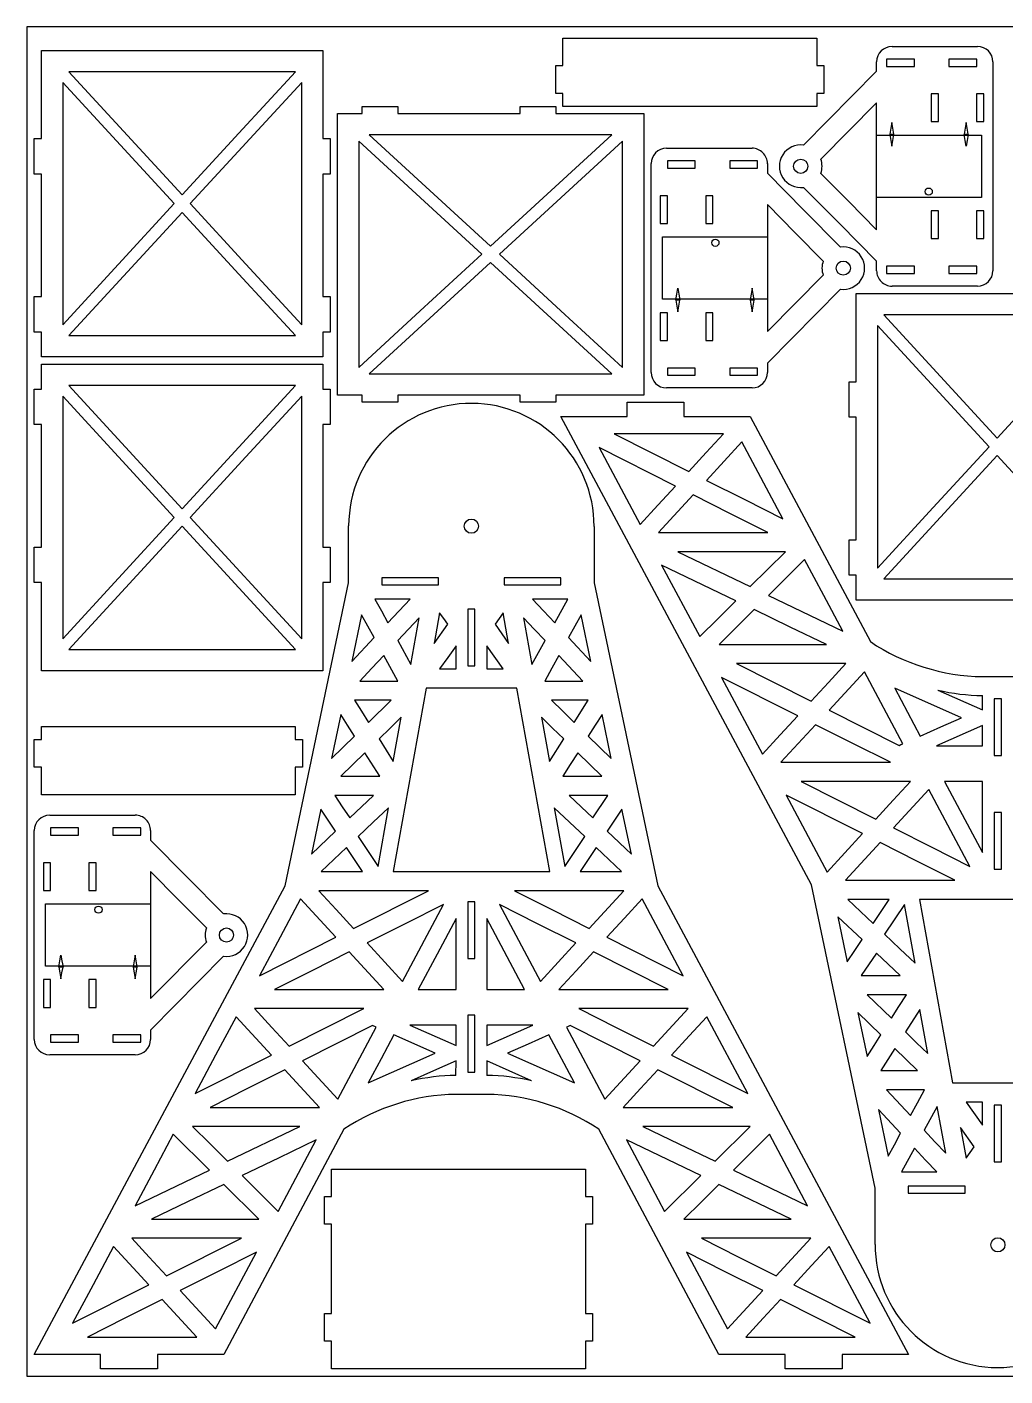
# Model space of a CAD drawing. Extents: x 0 to 1089, y 0 to 874.
# Drawn here: x 0 to 634, y 0 to 874 of the extents above; entities that cross this region are included whole.
import ezdxf

# ---------------------------------------------------------------- set-up
doc = ezdxf.new("R2010")
doc.units = 0
doc.header["$MEASUREMENT"] = 0
doc.layers.add('DEFAULT', color=1, linetype='Continuous')

msp = doc.modelspace()

# ---------------------------------------------------------------- linework, layer by layer
at = {"color": 5}
msp.add_lwpolyline([(0, 0), (1088.57, 0), (1088.57, 873.92), (0, 873.92)], close=True, dxfattribs=at)
at = {"layer": 'DEFAULT'}
for p, q in [((347.29, 848.91), (347.29, 866.78)), ((347.29, 866.78), (511.81, 866.78)), ((511.81, 866.78), (511.81, 848.91)), ((9.34, 801.63), (9.34, 858.74)), ((9.34, 858.74), (191.79, 858.74)), ((191.79, 858.74), (191.79, 801.63)), ((560.48, 861.3), (615.88, 861.3)), ((342.65, 830.87), (342.65, 848.91)), ((342.65, 848.91), (347.29, 848.91)), ((511.81, 848.91), (516.41, 848.91)), ((516.41, 848.91), (516.41, 830.87)), ((550.49, 845.22), (550.49, 851.31)), ((574.96, 853.13), (556.91, 853.13)), ((556.91, 853.13), (556.91, 848.43)), ((556.91, 848.43), (574.96, 848.43)), ((574.96, 848.43), (574.96, 853.13)), ((615.34, 853.13), (597.28, 853.13)), ((597.28, 853.13), (597.28, 848.43)), ((597.28, 848.43), (615.34, 848.43)), ((615.34, 848.43), (615.34, 853.13)), ((625.86, 851.31), (625.86, 716.02)), ((173.9, 844.94), (27.22, 844.94)), ((27.22, 844.94), (100.56, 765.13)), ((137.23, 805.04), (173.9, 844.94)), ((503.16, 797.39), (550.49, 845.22)), ((95.36, 759.47), (23.13, 838.06)), ((23.13, 838.06), (23.13, 680.87)), ((177.99, 838.06), (105.77, 759.47)), ((177.99, 680.87), (177.99, 838.06)), ((347.29, 830.87), (342.65, 830.87)), ((347.29, 822.48), (347.29, 830.87)), ((516.41, 830.87), (511.81, 830.87)), ((511.81, 830.87), (511.81, 822.48)), ((590.52, 830.64), (585.82, 830.64)), ((585.82, 830.64), (585.82, 812.59)), ((590.52, 812.59), (590.52, 830.64)), ((619.95, 830.64), (615.25, 830.64)), ((615.25, 830.64), (615.25, 812.59)), ((619.95, 812.59), (619.95, 830.64)), ((217.22, 817.88), (217.22, 822.48)), ((217.22, 822.48), (240.22, 822.48)), ((240.22, 822.48), (240.22, 817.88)), ((319.56, 817.88), (319.56, 822.48)), ((319.56, 822.48), (342.56, 822.48)), ((342.56, 822.48), (342.56, 817.88)), ((511.81, 822.48), (347.29, 822.48)), ((550.52, 824.85), (514.36, 788.31)), ((550.52, 742.56), (550.52, 824.85)), ((201.12, 635.43), (201.12, 817.88)), ((201.12, 817.88), (217.22, 817.88)), ((240.22, 817.88), (319.56, 817.88)), ((342.56, 817.88), (399.67, 817.88)), ((399.67, 817.88), (399.67, 635.43)), ((100.56, 765.13), (137.23, 805.04)), ((378.99, 804.08), (221.8, 804.08)), ((221.8, 804.08), (261.1, 767.97)), ((300.4, 731.86), (378.99, 804.08)), ((585.82, 812.59), (590.52, 812.59)), ((615.25, 812.59), (619.95, 812.59)), ((4.74, 778.63), (4.74, 801.63)), ((4.74, 801.63), (9.34, 801.63)), ((191.79, 801.63), (196.39, 801.63)), ((196.39, 801.63), (196.39, 778.63)), ((294.73, 726.66), (214.92, 800)), ((214.92, 800), (214.92, 653.32)), ((385.87, 800), (306.06, 726.66)), ((385.87, 653.32), (385.87, 800)), ((414.39, 795.36), (469.79, 795.38)), ((432.99, 787.13), (414.94, 787.13)), ((414.94, 787.13), (414.94, 782.43)), ((432.99, 782.43), (432.99, 787.13)), ((473.37, 787.13), (455.32, 787.13)), ((455.32, 787.13), (455.32, 782.43)), ((473.37, 782.43), (473.37, 787.13)), ((9.34, 778.63), (4.74, 778.63)), ((9.34, 699.29), (9.34, 778.63)), ((196.39, 778.63), (191.79, 778.63)), ((191.79, 778.63), (191.79, 699.29)), ((404.41, 650.11), (404.41, 785.4)), ((414.94, 782.43), (432.99, 782.43)), ((455.32, 782.43), (473.37, 782.43)), ((479.78, 785.38), (479.78, 779.21)), ((479.78, 779.21), (503.45, 755.3)), ((514.36, 779.1), (532.44, 760.83)), ((526.83, 746.12), (503.16, 770.03)), ((261.1, 767.97), (300.4, 731.86)), ((415.02, 764.59), (410.32, 764.59)), ((410.32, 764.59), (410.32, 746.54)), ((415.02, 746.54), (415.02, 764.59)), ((444.45, 764.59), (439.75, 764.59)), ((439.75, 764.59), (439.75, 746.54)), ((444.45, 746.54), (444.45, 764.59)), ((532.44, 760.83), (550.52, 742.56)), ((100.56, 753.8), (27.22, 673.99)), ((59.24, 720.17), (95.36, 759.47)), ((137.23, 713.89), (100.56, 753.8)), ((105.77, 759.47), (141.88, 720.17)), ((497.84, 740.59), (479.76, 758.86)), ((479.76, 758.86), (479.76, 676.57)), ((503.45, 755.3), (527.11, 731.39)), ((590.52, 754.88), (585.82, 754.88)), ((585.82, 754.88), (585.82, 736.83)), ((590.52, 736.83), (590.52, 754.88)), ((619.95, 754.88), (615.25, 754.88)), ((615.25, 754.88), (615.25, 736.83)), ((619.95, 736.83), (619.95, 754.88)), ((410.32, 746.54), (415.02, 746.54)), ((439.75, 746.54), (444.45, 746.54)), ((550.49, 722.21), (526.83, 746.12)), ((515.92, 722.32), (497.84, 740.59)), ((585.82, 736.83), (590.52, 736.83)), ((615.25, 736.83), (619.95, 736.83)), ((254.83, 689.99), (294.73, 726.66)), ((306.06, 726.66), (345.97, 689.99)), ((23.13, 680.87), (59.24, 720.17)), ((141.88, 720.17), (177.99, 680.87)), ((300.4, 721.45), (261.1, 685.34)), ((378.99, 649.23), (300.4, 721.45)), ((550.49, 716.04), (550.49, 722.21)), ((574.96, 718.99), (556.91, 718.99)), ((556.91, 718.99), (556.91, 714.29)), ((574.96, 714.29), (574.96, 718.99)), ((615.34, 718.99), (597.28, 718.99)), ((597.28, 718.99), (597.28, 714.29)), ((615.34, 714.29), (615.34, 718.99)), ((173.9, 673.99), (137.23, 713.89)), ((479.76, 676.57), (515.91, 713.11)), ((556.91, 714.29), (574.96, 714.29)), ((597.28, 714.29), (615.34, 714.29)), ((4.74, 676.29), (4.74, 699.29)), ((4.74, 699.29), (9.34, 699.29)), ((191.79, 699.29), (196.39, 699.29)), ((196.39, 699.29), (196.39, 676.29)), ((527.12, 704.03), (479.78, 656.2)), ((537.31, 644.13), (537.31, 701.24)), ((537.31, 701.24), (719.76, 701.24)), ((615.89, 706.06), (560.48, 706.04)), ((214.92, 653.32), (254.83, 689.99)), ((261.1, 685.34), (221.8, 649.23)), ((345.97, 689.99), (385.87, 653.32)), ((415.02, 688.83), (410.32, 688.83)), ((410.32, 688.83), (410.32, 670.78)), ((415.02, 670.78), (415.02, 688.83)), ((444.45, 688.83), (439.75, 688.83)), ((439.75, 688.83), (439.75, 670.78)), ((444.45, 670.78), (444.45, 688.83)), ((701.88, 687.44), (555.2, 687.44)), ((555.2, 687.44), (628.54, 607.63)), ((9.34, 676.29), (4.74, 676.29)), ((9.34, 660.19), (9.34, 676.29)), ((27.22, 673.99), (173.9, 673.99)), ((196.39, 676.29), (191.79, 676.29)), ((191.79, 676.29), (191.79, 660.19)), ((623.33, 601.97), (551.11, 680.56)), ((551.11, 680.56), (551.11, 523.38)), ((410.32, 670.78), (415.02, 670.78)), ((439.75, 670.78), (444.45, 670.78)), ((191.79, 660.19), (9.34, 660.19)), ((9.34, 655.45), (191.79, 655.45)), ((9.34, 639.36), (9.34, 655.45)), ((191.79, 655.45), (191.79, 639.36)), ((479.78, 656.2), (479.78, 650.11)), ((221.8, 649.23), (378.99, 649.23)), ((432.99, 652.99), (414.94, 652.99)), ((414.94, 652.99), (414.94, 648.29)), ((414.94, 648.29), (432.99, 648.29)), ((432.99, 648.29), (432.99, 652.99)), ((473.37, 652.99), (455.32, 652.99)), ((455.32, 652.99), (455.32, 648.29)), ((455.32, 648.29), (473.37, 648.29)), ((473.37, 648.29), (473.37, 652.99)), ((628.54, 607.63), (665.21, 647.54)), ((4.74, 616.36), (4.74, 639.36)), ((4.74, 639.36), (9.34, 639.36)), ((173.9, 641.66), (27.22, 641.66)), ((27.22, 641.66), (63.89, 601.75)), ((100.56, 561.84), (173.9, 641.66)), ((191.79, 639.36), (196.39, 639.36)), ((196.39, 639.36), (196.39, 616.36)), ((469.8, 640.12), (414.39, 640.12)), ((532.71, 621.13), (532.71, 644.13)), ((532.71, 644.13), (537.31, 644.13)), ((59.24, 595.48), (23.13, 634.77)), ((23.13, 634.77), (23.13, 477.59)), ((177.99, 634.77), (141.88, 595.48)), ((177.99, 477.59), (177.99, 634.77)), ((217.22, 635.43), (201.12, 635.43)), ((217.22, 630.83), (217.22, 635.43)), ((240.22, 630.83), (217.22, 630.83)), ((319.56, 635.43), (240.22, 635.43)), ((240.22, 635.43), (240.22, 630.83)), ((319.56, 630.83), (319.56, 635.43)), ((342.56, 630.83), (319.56, 630.83)), ((399.67, 635.43), (342.56, 635.43)), ((342.56, 635.43), (342.56, 630.83)), ((388.87, 621.63), (388.87, 630.83)), ((388.87, 630.83), (425.67, 630.83)), ((425.67, 630.83), (425.67, 621.63)), ((508.34, 318.11), (345.87, 621.63)), ((345.87, 621.63), (388.87, 621.63)), ((425.67, 621.63), (468.66, 621.63)), ((468.66, 621.63), (546.47, 475.75)), ((537.31, 621.13), (532.71, 621.13)), ((537.31, 541.79), (537.31, 621.13)), ((9.34, 616.36), (4.74, 616.36)), ((9.34, 537.01), (9.34, 616.36)), ((196.39, 616.36), (191.79, 616.36)), ((191.79, 616.36), (191.79, 537.01)), ((451.28, 610.35), (380.4, 610.35)), ((380.4, 610.35), (428.84, 585.98)), ((440.06, 598.17), (451.28, 610.35)), ((463.23, 605.08), (440.32, 580.2)), ((489.77, 555.32), (463.23, 605.08)), ((95.36, 556.18), (59.24, 595.48)), ((63.89, 601.75), (100.56, 561.84)), ((141.88, 595.48), (105.77, 556.18)), ((420.13, 576.52), (370.68, 601.4)), ((370.68, 601.4), (397.22, 551.64)), ((428.84, 585.98), (440.06, 598.17)), ((628.54, 596.3), (555.2, 516.49)), ((587.22, 562.67), (623.33, 601.97)), ((665.21, 556.4), (628.54, 596.3)), ((440.32, 580.2), (465.05, 567.76)), ((408.67, 564.08), (420.13, 576.52)), ((431.61, 570.74), (409.17, 546.37)), ((455.83, 558.56), (431.61, 570.74)), ((397.22, 551.64), (408.67, 564.08)), ((465.05, 567.76), (489.77, 555.32)), ((551.11, 523.38), (587.22, 562.67)), ((23.13, 477.59), (95.36, 556.18)), ((105.77, 556.18), (177.99, 477.59)), ((208.43, 513.77), (208.43, 550.84)), ((480.05, 546.37), (455.83, 558.56)), ((100.56, 550.51), (63.89, 510.61)), ((173.9, 470.7), (100.56, 550.51)), ((367.45, 550.27), (367.45, 513.77)), ((409.17, 546.37), (480.05, 546.37)), ((4.74, 514.02), (4.74, 537.01)), ((4.74, 537.01), (9.34, 537.01)), ((191.79, 537.01), (196.39, 537.01)), ((196.39, 537.01), (196.39, 514.02)), ((491.42, 534.01), (421.8, 534.01)), ((421.8, 534.01), (468.66, 511.42)), ((480.04, 522.71), (491.42, 534.01)), ((532.71, 518.79), (532.71, 541.79)), ((532.71, 541.79), (537.31, 541.79)), ((459.35, 502.18), (411.23, 525.38)), ((411.23, 525.38), (435.97, 478.99)), ((503.85, 528.92), (480.47, 505.73)), ((516.22, 505.73), (503.85, 528.92)), ((229.87, 517.15), (229.87, 512.55)), ((266.67, 517.15), (229.87, 517.15)), ((266.67, 512.55), (266.67, 517.15)), ((309.22, 517.15), (309.22, 512.55)), ((346.01, 517.15), (309.22, 517.15)), ((346.01, 512.55), (346.01, 517.15)), ((468.66, 511.42), (480.04, 522.71)), ((537.31, 518.79), (532.71, 518.79)), ((537.31, 502.69), (537.31, 518.79)), ((555.2, 516.49), (701.88, 516.49)), ((9.34, 514.02), (4.74, 514.02)), ((9.34, 456.91), (9.34, 514.02)), ((63.89, 510.61), (27.22, 470.7)), ((167.21, 317.45), (208.43, 513.77)), ((196.39, 514.02), (191.79, 514.02)), ((191.79, 514.02), (191.79, 456.91)), ((229.87, 512.55), (266.67, 512.55)), ((309.22, 512.55), (346.01, 512.55)), ((367.45, 513.77), (408.68, 317.45)), ((248.35, 503.36), (225.49, 503.36)), ((225.49, 503.36), (229.7, 495.64)), ((233.91, 487.93), (248.35, 503.36)), ((350.4, 503.36), (327.53, 503.36)), ((327.53, 503.36), (334.75, 495.64)), ((341.97, 487.93), (350.4, 503.36)), ((447.66, 490.59), (459.35, 502.18)), ((480.47, 505.73), (528.59, 482.53)), ((528.59, 482.53), (516.22, 505.73)), ((719.76, 502.69), (537.31, 502.69)), ((216.85, 493.15), (210.5, 462.92)), ((220.89, 485.75), (216.85, 493.15)), ((229.7, 495.64), (233.91, 487.93)), ((254.12, 491.27), (247.17, 483.84)), ((248.66, 460.92), (254.12, 491.27)), ((267.37, 494.44), (263.8, 474.62)), ((270, 490.74), (267.37, 494.44)), ((272.63, 487.04), (270, 490.74)), ((285.64, 496.88), (285.64, 460.08)), ((290.24, 496.88), (285.64, 496.88)), ((290.24, 460.08), (290.24, 496.88)), ((305.89, 490.74), (303.26, 487.04)), ((308.52, 494.44), (305.89, 490.74)), ((312.09, 474.62), (308.52, 494.44)), ((328.72, 483.84), (321.76, 491.27)), ((321.76, 491.27), (327.22, 460.92)), ((334.75, 495.64), (341.97, 487.93)), ((359.04, 493.15), (354.99, 485.75)), ((365.39, 462.92), (359.04, 493.15)), ((435.97, 478.99), (447.66, 490.59)), ((471.16, 496.49), (448.39, 473.9)), ((494.59, 485.2), (471.16, 496.49)), ((224.94, 478.34), (220.89, 485.75)), ((247.17, 483.84), (240.21, 476.4)), ((263.8, 474.62), (272.63, 487.04)), ((303.26, 487.04), (312.09, 474.62)), ((335.68, 476.4), (328.72, 483.84)), ((354.99, 485.75), (350.95, 478.34)), ((518.02, 473.9), (494.59, 485.2)), ((210.5, 462.92), (224.94, 478.34)), ((240.21, 476.4), (248.66, 460.92)), ((277.98, 473.04), (272.67, 465.57)), ((277.98, 458.09), (277.98, 473.04)), ((308.53, 458.09), (297.91, 473.04)), ((297.91, 473.04), (297.91, 465.57)), ((327.22, 460.92), (335.68, 476.4)), ((350.95, 478.34), (365.39, 462.92)), ((448.39, 473.9), (518.02, 473.9)), ((27.22, 470.7), (173.9, 470.7)), ((231.23, 466.82), (223.46, 458.52)), ((240.3, 450.22), (231.23, 466.82)), ((272.67, 465.57), (267.36, 458.09)), ((297.91, 465.57), (297.91, 458.09)), ((344.65, 466.82), (340.12, 458.52)), ((360.19, 450.22), (344.65, 466.82)), ((191.79, 456.91), (9.34, 456.91)), ((223.46, 458.52), (215.7, 450.22)), ((267.36, 458.09), (277.98, 458.09)), ((285.64, 460.08), (290.24, 460.08)), ((297.91, 458.09), (308.53, 458.09)), ((340.12, 458.52), (335.59, 450.22)), ((530.65, 461.54), (459.76, 461.54)), ((459.76, 461.54), (508.2, 437.17)), ((519.42, 449.35), (530.65, 461.54)), ((542.6, 456.27), (519.69, 431.39)), ((567.5, 409.58), (542.6, 456.27)), ((215.7, 450.22), (240.3, 450.22)), ((335.59, 450.22), (360.19, 450.22)), ((499.49, 427.71), (450.05, 452.59)), ((450.05, 452.59), (476.59, 402.83)), ((508.2, 437.17), (519.42, 449.35)), ((619.11, 453.1), (639.05, 453.1)), ((235.95, 437.75), (212.2, 437.75)), ((212.2, 437.75), (216.74, 430.6)), ((221.29, 423.46), (235.95, 437.75)), ((258.58, 445.62), (237.21, 326.88)), ((287.94, 445.62), (258.58, 445.62)), ((317.31, 445.62), (287.94, 445.62)), ((338.68, 326.88), (317.31, 445.62)), ((363.69, 437.75), (339.94, 437.75)), ((339.94, 437.75), (347.27, 430.6)), ((354.6, 423.46), (363.69, 437.75)), ((605.6, 426.44), (562.3, 445.61)), ((562.3, 445.61), (578.83, 414.6)), ((590.07, 444.32), (619.11, 431.47)), ((619.11, 436.15), (619.11, 440.84)), ((631.38, 438.69), (626.78, 438.69)), ((626.78, 438.69), (626.78, 401.89)), ((631.38, 401.89), (631.38, 438.69)), ((203.28, 428.53), (197.3, 400.08)), ((207.72, 421.55), (203.28, 428.53)), ((216.74, 430.6), (221.29, 423.46)), ((347.27, 430.6), (354.6, 423.46)), ((372.61, 428.53), (368.17, 421.55)), ((378.58, 400.08), (372.61, 428.53)), ((519.69, 431.39), (565.12, 408.53)), ((619.11, 431.47), (619.11, 436.15)), ((9.34, 420.75), (173.85, 420.75)), ((9.34, 412.36), (9.34, 420.75)), ((173.85, 420.75), (173.85, 412.36)), ((212.16, 414.57), (207.72, 421.55)), ((235.32, 419.72), (228.12, 412.71)), ((242.51, 426.73), (235.32, 419.72)), ((237.37, 398.17), (242.51, 426.73)), ((340.57, 419.72), (333.38, 426.73)), ((333.38, 426.73), (338.52, 398.17)), ((347.76, 412.71), (340.57, 419.72)), ((368.17, 421.55), (363.72, 414.57)), ((488.04, 415.27), (499.49, 427.71)), ((510.98, 421.93), (488.54, 397.56)), ((535.2, 409.74), (510.98, 421.93)), ((578.83, 414.6), (592.22, 420.52)), ((619.11, 421.42), (589.24, 408.2)), ((592.22, 420.52), (605.6, 426.44)), ((619.11, 414.81), (619.11, 421.42)), ((4.74, 394.32), (4.74, 412.36)), ((4.74, 412.36), (9.34, 412.36)), ((173.85, 412.36), (178.5, 412.36)), ((178.5, 412.36), (178.5, 394.32)), ((197.3, 400.08), (212.16, 414.57)), ((228.12, 412.71), (237.37, 398.17)), ((338.52, 398.17), (347.76, 412.71)), ((363.72, 414.57), (378.58, 400.08)), ((476.59, 402.83), (488.04, 415.27)), ((619.11, 408.2), (619.11, 414.81)), ((219, 403.81), (211.17, 396.18)), ((228.7, 388.55), (219, 403.81)), ((356.89, 403.81), (352.03, 396.18)), ((372.54, 388.55), (356.89, 403.81)), ((559.42, 397.56), (535.2, 409.74)), ((565.12, 408.53), (566.31, 409.06)), ((566.31, 409.06), (567.5, 409.58)), ((589.24, 408.2), (619.11, 408.2)), ((9.34, 394.32), (4.74, 394.32)), ((9.34, 376.45), (9.34, 394.32)), ((178.5, 394.32), (173.85, 394.32)), ((173.85, 394.32), (173.85, 376.45)), ((211.17, 396.18), (203.34, 388.55)), ((352.03, 396.18), (347.18, 388.55)), ((488.54, 397.56), (559.42, 397.56)), ((626.78, 401.89), (631.38, 401.89)), ((203.34, 388.55), (228.7, 388.55)), ((347.18, 388.55), (372.54, 388.55)), ((572.43, 385.19), (501.55, 385.19)), ((501.55, 385.19), (549.99, 360.82)), ((561.21, 373.01), (572.43, 385.19)), ((619.11, 385.19), (594.58, 385.19)), ((594.58, 385.19), (619.11, 339.2)), ((619.11, 362.19), (619.11, 385.19)), ((173.85, 376.45), (9.34, 376.45)), ((224.61, 376.08), (199.45, 376.08)), ((199.45, 376.08), (204.32, 368.81)), ((209.19, 361.54), (224.61, 376.08)), ((376.44, 376.08), (351.27, 376.08)), ((351.27, 376.08), (358.98, 368.81)), ((366.69, 361.54), (376.44, 376.08)), ((541.28, 351.36), (491.83, 376.24)), ((491.83, 376.24), (518.37, 326.48)), ((584.39, 379.92), (561.48, 355.04)), ((610.92, 330.16), (584.39, 379.92)), ((190.39, 367.18), (184.27, 338.04)), ((195.19, 360.02), (190.39, 367.18)), ((204.32, 368.81), (209.19, 361.54)), ((234.28, 368.05), (224.41, 358.74)), ((227.46, 330.16), (234.28, 368.05)), ((351.48, 358.74), (341.6, 368.05)), ((341.6, 368.05), (348.43, 330.16)), ((358.98, 368.81), (366.69, 361.54)), ((385.49, 367.18), (380.69, 360.02)), ((391.61, 338.04), (385.49, 367.18)), ((549.99, 360.82), (561.21, 373.01)), ((14.71, 363.31), (70.12, 363.33)), ((199.99, 352.86), (195.19, 360.02)), ((224.41, 358.74), (214.54, 349.43)), ((361.35, 349.43), (351.48, 358.74)), ((380.69, 360.02), (375.89, 352.86)), ((619.11, 339.2), (619.11, 362.19)), ((631.38, 365.09), (626.78, 365.09)), ((626.78, 365.09), (626.78, 328.3)), ((631.38, 328.3), (631.38, 365.09)), ((4.74, 218.06), (4.74, 353.35)), ((33.32, 355.08), (15.26, 355.08)), ((15.26, 355.08), (15.26, 350.38)), ((15.26, 350.38), (33.32, 350.38)), ((33.32, 350.38), (33.32, 355.08)), ((73.7, 355.08), (55.64, 355.08)), ((55.64, 355.08), (55.64, 350.38)), ((55.64, 350.38), (73.7, 350.38)), ((73.7, 350.38), (73.7, 355.08)), ((80.11, 353.33), (80.11, 347.16)), ((184.27, 338.04), (199.99, 352.86)), ((375.89, 352.86), (391.61, 338.04)), ((529.83, 338.92), (541.28, 351.36)), ((561.48, 355.04), (586.2, 342.6)), ((80.11, 347.16), (103.78, 323.25)), ((207.03, 342.36), (198.83, 334.62)), ((217.41, 326.88), (207.03, 342.36)), ((214.54, 349.43), (227.46, 330.16)), ((348.43, 330.16), (361.35, 349.43)), ((368.85, 342.36), (363.66, 334.62)), ((385.26, 326.88), (368.85, 342.36)), ((552.77, 345.58), (530.33, 321.21)), ((576.99, 333.39), (552.77, 345.58)), ((586.2, 342.6), (610.92, 330.16)), ((15.35, 332.54), (10.65, 332.54)), ((10.65, 332.54), (10.65, 314.49)), ((15.35, 314.49), (15.35, 332.54)), ((44.78, 332.54), (40.08, 332.54)), ((40.08, 332.54), (40.08, 314.49)), ((44.78, 314.49), (44.78, 332.54)), ((198.83, 334.62), (190.63, 326.88)), ((363.66, 334.62), (358.48, 326.88)), ((518.37, 326.48), (529.83, 338.92)), ((601.21, 321.21), (576.99, 333.39)), ((98.16, 308.54), (80.08, 326.81)), ((80.08, 326.81), (80.08, 244.52)), ((190.63, 326.88), (217.41, 326.88)), ((237.21, 326.88), (338.68, 326.88)), ((358.48, 326.88), (385.26, 326.88)), ((626.78, 328.3), (631.38, 328.3)), ((4.74, 13.94), (167.21, 317.45)), ((103.78, 323.25), (127.44, 299.34)), ((408.68, 317.45), (571.15, 13.94)), ((549.57, 121.8), (508.34, 318.11)), ((530.33, 321.21), (601.21, 321.21)), ((10.65, 314.49), (15.35, 314.49)), ((40.08, 314.49), (44.78, 314.49)), ((116.24, 290.27), (98.16, 308.54)), ((177.24, 309.09), (163.97, 284.21)), ((200.14, 284.21), (177.24, 309.09)), ((260.07, 314.36), (189.19, 314.36)), ((189.19, 314.36), (200.41, 302.17)), ((211.63, 289.99), (260.07, 314.36)), ((285.64, 307.27), (285.64, 270.47)), ((290.24, 307.27), (285.64, 307.27)), ((290.24, 270.47), (290.24, 307.27)), ((386.7, 314.36), (315.82, 314.36)), ((315.82, 314.36), (340.04, 302.17)), ((364.26, 289.99), (386.7, 314.36)), ((398.65, 309.09), (387.2, 296.65)), ((425.19, 259.33), (398.65, 309.09)), ((558.55, 308.69), (531.76, 308.69)), ((531.76, 308.69), (548.17, 293.21)), ((553.36, 300.95), (558.55, 308.69)), ((679.82, 308.69), (578.34, 308.69)), ((578.34, 308.69), (599.72, 189.95)), ((200.41, 302.17), (211.63, 289.99)), ((243.25, 255.65), (269.79, 305.41)), ((269.79, 305.41), (245.06, 292.97)), ((330.82, 292.97), (306.1, 305.41)), ((306.1, 305.41), (332.64, 255.65)), ((340.04, 302.17), (364.26, 289.99)), ((541.13, 282.71), (525.41, 297.53)), ((525.41, 297.53), (531.53, 268.39)), ((548.17, 293.21), (553.36, 300.95)), ((568.6, 305.41), (555.68, 286.13)), ((575.42, 267.51), (568.6, 305.41)), ((245.06, 292.97), (220.34, 280.53)), ((277.98, 296.37), (265.71, 273.37)), ((277.98, 250.38), (277.98, 296.37)), ((322.44, 250.38), (297.91, 296.37)), ((297.91, 296.37), (297.91, 273.37)), ((355.55, 280.53), (330.82, 292.97)), ((387.2, 296.65), (375.74, 284.21)), ((80.08, 244.52), (116.24, 281.06)), ((163.97, 284.21), (150.7, 259.33)), ((150.7, 259.33), (200.14, 284.21)), ((220.34, 280.53), (243.25, 255.65)), ((332.64, 255.65), (355.55, 280.53)), ((375.74, 284.21), (425.19, 259.33)), ((536.33, 275.55), (541.13, 282.71)), ((555.68, 286.13), (565.55, 276.82)), ((127.44, 271.98), (80.11, 224.15)), ((208.85, 274.75), (184.63, 262.56)), ((231.3, 250.38), (208.85, 274.75)), ((265.71, 273.37), (253.44, 250.38)), ((297.91, 273.37), (297.91, 250.38)), ((367.03, 274.75), (355.81, 262.56)), ((415.47, 250.38), (367.03, 274.75)), ((531.53, 268.39), (536.33, 275.55)), ((550.33, 274.03), (540.58, 259.49)), ((558.04, 266.76), (550.33, 274.03)), ((565.55, 276.82), (575.42, 267.51)), ((184.63, 262.56), (160.41, 250.38)), ((285.64, 270.47), (290.24, 270.47)), ((355.81, 262.56), (344.59, 250.38)), ((565.75, 259.49), (558.04, 266.76)), ((15.35, 256.78), (10.65, 256.78)), ((10.65, 256.78), (10.65, 238.73)), ((15.35, 238.73), (15.35, 256.78)), ((44.78, 256.78), (40.08, 256.78)), ((40.08, 256.78), (40.08, 238.73)), ((44.78, 238.73), (44.78, 256.78)), ((540.58, 259.49), (565.75, 259.49)), ((160.41, 250.38), (231.3, 250.38)), ((253.44, 250.38), (277.98, 250.38)), ((297.91, 250.38), (322.44, 250.38)), ((344.59, 250.38), (415.47, 250.38)), ((569.84, 247.02), (544.48, 247.02)), ((544.48, 247.02), (560.14, 231.75)), ((564.99, 239.38), (569.84, 247.02)), ((10.65, 238.73), (15.35, 238.73)), ((40.08, 238.73), (44.78, 238.73)), ((218.28, 238.01), (147.4, 238.01)), ((147.4, 238.01), (158.62, 225.82)), ((169.84, 213.64), (218.28, 238.01)), ((428.49, 238.01), (357.6, 238.01)), ((357.6, 238.01), (381.82, 225.82)), ((406.04, 213.64), (428.49, 238.01)), ((560.14, 231.75), (564.99, 239.38)), ((578.5, 237.39), (569.26, 222.86)), ((583.64, 208.84), (578.5, 237.39)), ((135.45, 232.74), (122.18, 207.86)), ((158.36, 207.86), (135.45, 232.74)), ((263.04, 227.37), (248.1, 227.37)), ((248.1, 227.37), (277.98, 214.15)), ((277.98, 227.37), (263.04, 227.37)), ((277.98, 214.15), (277.98, 227.37)), ((285.64, 233.68), (285.64, 196.88)), ((290.24, 233.68), (285.64, 233.68)), ((290.24, 196.88), (290.24, 233.68)), ((297.91, 214.15), (327.79, 227.37)), ((327.79, 227.37), (297.91, 227.37)), ((297.91, 227.37), (297.91, 220.76)), ((440.44, 232.74), (428.98, 220.3)), ((466.98, 182.98), (440.44, 232.74)), ((553.3, 221), (538.44, 235.49)), ((538.44, 235.49), (544.42, 207.03)), ((33.32, 220.94), (15.26, 220.94)), ((15.26, 220.94), (15.26, 216.24)), ((33.32, 216.24), (33.32, 220.94)), ((73.7, 220.94), (55.64, 220.94)), ((55.64, 220.94), (55.64, 216.24)), ((73.7, 216.24), (73.7, 220.94)), ((80.11, 224.15), (80.11, 218.06)), ((158.62, 225.82), (169.84, 213.64)), ((223.98, 227.04), (201.27, 215.61)), ((201.46, 179.3), (226.36, 225.99)), ((226.36, 225.99), (223.98, 227.04)), ((237.7, 220.97), (229.43, 205.46)), ((264.46, 209.12), (237.7, 220.97)), ((297.91, 220.76), (297.91, 214.15)), ((338.19, 220.97), (324.81, 215.05)), ((354.73, 189.96), (338.19, 220.97)), ((350.72, 226.51), (349.53, 225.99)), ((349.53, 225.99), (374.43, 179.3)), ((351.91, 227.04), (350.72, 226.51)), ((397.33, 204.18), (351.91, 227.04)), ((381.82, 225.82), (406.04, 213.64)), ((428.98, 220.3), (417.53, 207.86)), ((548.86, 214.02), (553.3, 221)), ((569.26, 222.86), (576.45, 215.85)), ((15.26, 216.24), (33.32, 216.24)), ((55.64, 216.24), (73.7, 216.24)), ((201.27, 215.61), (178.55, 204.18)), ((324.81, 215.05), (311.42, 209.12)), ((544.42, 207.03), (548.86, 214.02)), ((562.42, 212.11), (553.34, 197.82)), ((569.75, 204.96), (562.42, 212.11)), ((576.45, 215.85), (583.64, 208.84)), ((70.13, 208.07), (14.72, 208.07)), ((122.18, 207.86), (108.91, 182.98)), ((108.91, 182.98), (158.36, 207.86)), ((178.55, 204.18), (201.46, 179.3)), ((221.16, 189.96), (264.46, 209.12)), ((229.43, 205.46), (221.16, 189.96)), ((277.98, 204.1), (263.46, 197.67)), ((277.97, 194.73), (277.98, 204.1)), ((326.95, 191.25), (297.91, 204.1)), ((297.91, 204.1), (297.91, 199.41)), ((311.42, 209.12), (354.73, 189.96)), ((374.43, 179.3), (397.33, 204.18)), ((417.53, 207.86), (466.98, 182.98)), ((577.08, 197.82), (569.75, 204.96)), ((167.07, 198.4), (142.85, 186.21)), ((189.51, 174.03), (167.07, 198.4)), ((263.46, 197.67), (248.94, 191.25)), ((285.64, 196.88), (290.24, 196.88)), ((297.91, 199.41), (297.92, 194.73)), ((408.82, 198.4), (397.6, 186.21)), ((457.26, 174.03), (408.82, 198.4)), ((553.34, 197.82), (577.08, 197.82)), ((142.85, 186.21), (118.63, 174.03)), ((397.6, 186.21), (386.38, 174.03)), ((581.43, 185.35), (556.83, 185.35)), ((556.83, 185.35), (572.37, 168.75)), ((576.9, 177.05), (581.43, 185.35)), ((599.72, 189.95), (629.08, 189.95)), ((629.08, 189.95), (658.44, 189.95)), ((297.91, 182.46), (277.98, 182.46)), ((572.37, 168.75), (576.9, 177.05)), ((619.11, 177.47), (608.5, 177.47)), ((608.5, 177.47), (619.11, 162.53)), ((619.11, 170), (619.11, 177.47)), ((631.38, 175.49), (626.78, 175.49)), ((626.78, 175.49), (626.78, 138.69)), ((631.38, 138.69), (631.38, 175.49)), ((118.63, 174.03), (189.51, 174.03)), ((386.38, 174.03), (457.26, 174.03)), ((566.07, 157.23), (551.64, 172.65)), ((551.64, 172.65), (557.99, 142.42)), ((589.8, 174.64), (581.34, 159.16)), ((595.26, 144.3), (589.8, 174.64)), ((619.11, 162.53), (619.11, 170)), ((176.88, 161.66), (107.26, 161.66)), ((107.26, 161.66), (118.64, 150.37)), ((205.33, 159.82), (127.53, 13.94)), ((130.02, 139.08), (176.88, 161.66)), ((448.36, 13.94), (370.56, 159.82)), ((468.63, 161.66), (399.01, 161.66)), ((399.01, 161.66), (422.44, 150.37)), ((445.86, 139.08), (468.63, 161.66)), ((581.34, 159.16), (588.3, 151.73)), ((613.76, 148.53), (604.94, 160.95)), ((604.94, 160.95), (608.5, 141.13)), ((94.83, 156.58), (82.46, 133.38)), ((118.21, 133.38), (94.83, 156.58)), ((118.64, 150.37), (130.02, 139.08)), ((162.71, 106.65), (187.45, 153.04)), ((187.45, 153.04), (163.39, 141.44)), ((436.55, 129.84), (388.43, 153.04)), ((388.43, 153.04), (400.8, 129.84)), ((422.44, 150.37), (445.86, 139.08)), ((481.06, 156.58), (469.37, 144.98)), ((505.8, 110.19), (481.06, 156.58)), ((557.99, 142.42), (562.03, 149.82)), ((562.03, 149.82), (566.07, 157.23)), ((588.3, 151.73), (595.26, 144.3)), ((163.39, 141.44), (139.33, 129.84)), ((469.37, 144.98), (457.68, 133.38)), ((575.05, 147.64), (566.62, 132.21)), ((582.27, 139.93), (575.05, 147.64)), ((589.49, 132.21), (582.27, 139.93)), ((608.5, 141.13), (611.13, 144.83)), ((611.13, 144.83), (613.76, 148.53)), ((82.46, 133.38), (70.09, 110.19)), ((70.09, 110.19), (118.21, 133.38)), ((197.29, 116.21), (197.29, 134.09)), ((197.29, 134.09), (361.86, 134.09)), ((361.86, 134.09), (361.86, 116.21)), ((457.68, 133.38), (505.8, 110.19)), ((566.62, 132.21), (589.49, 132.21)), ((626.78, 138.69), (631.38, 138.69)), ((127.52, 124.15), (104.09, 112.85)), ((150.29, 101.56), (127.52, 124.15)), ((139.33, 129.84), (162.71, 106.65)), ((400.8, 129.84), (413.17, 106.65)), ((413.17, 106.65), (436.55, 129.84)), ((448.37, 124.15), (436.98, 112.85)), ((495.22, 101.56), (448.37, 124.15)), ((607.81, 123.01), (571.01, 123.01)), ((571.01, 123.01), (571.01, 118.42)), ((607.81, 118.42), (607.81, 123.01)), ((192.69, 98.34), (192.69, 116.21)), ((192.69, 116.21), (197.29, 116.21)), ((361.86, 116.21), (366.46, 116.21)), ((366.46, 116.21), (366.46, 98.34)), ((549.57, 85.3), (549.57, 121.8)), ((571.01, 118.42), (607.81, 118.42)), ((104.09, 112.85), (80.66, 101.56)), ((436.98, 112.85), (425.6, 101.56)), ((80.66, 101.56), (150.29, 101.56)), ((197.29, 98.34), (192.69, 98.34)), ((197.29, 40.49), (197.29, 98.34)), ((366.46, 98.34), (361.86, 98.34)), ((361.86, 98.34), (361.86, 40.49)), ((425.6, 101.56), (495.22, 101.56)), ((138.92, 89.2), (68.03, 89.2)), ((68.03, 89.2), (79.25, 77.01)), ((90.48, 64.82), (138.92, 89.2)), ((507.85, 89.2), (436.97, 89.2)), ((436.97, 89.2), (461.19, 77.01)), ((485.41, 64.82), (507.85, 89.2)), ((56.08, 83.93), (42.81, 59.05)), ((78.99, 59.05), (56.08, 83.93)), ((122.09, 30.49), (148.63, 80.25)), ((148.63, 80.25), (123.91, 67.81)), ((451.98, 67.81), (427.25, 80.25)), ((427.25, 80.25), (453.79, 30.49)), ((519.81, 83.93), (508.35, 71.49)), ((546.34, 34.16), (519.81, 83.93)), ((79.25, 77.01), (90.48, 64.82)), ((461.19, 77.01), (485.41, 64.82)), ((508.35, 71.49), (496.9, 59.05)), ((123.91, 67.81), (99.18, 55.37)), ((476.7, 55.37), (451.98, 67.81)), ((42.81, 59.05), (29.54, 34.16)), ((29.54, 34.16), (78.99, 59.05)), ((99.18, 55.37), (122.09, 30.49)), ((453.79, 30.49), (476.7, 55.37)), ((496.9, 59.05), (546.34, 34.16)), ((87.7, 49.59), (63.48, 37.4)), ((110.14, 25.21), (87.7, 49.59)), ((488.19, 49.59), (476.97, 37.4)), ((536.63, 25.21), (488.19, 49.59)), ((63.48, 37.4), (39.26, 25.21)), ((192.69, 22.47), (192.69, 40.49)), ((192.69, 40.49), (197.29, 40.49)), ((361.86, 40.49), (366.46, 40.49)), ((366.46, 40.49), (366.46, 22.47)), ((476.97, 37.4), (465.75, 25.21)), ((39.26, 25.21), (110.14, 25.21)), ((197.29, 22.47), (192.69, 22.47)), ((197.29, 4.74), (197.29, 22.47)), ((366.46, 22.47), (361.86, 22.47)), ((361.86, 22.47), (361.86, 4.74)), ((465.75, 25.21), (536.63, 25.21)), ((47.73, 13.94), (4.74, 13.94)), ((47.73, 4.74), (47.73, 13.94)), ((127.53, 13.94), (84.53, 13.94)), ((84.53, 13.94), (84.53, 4.74)), ((491.36, 13.94), (448.36, 13.94)), ((491.36, 4.74), (491.36, 13.94)), ((571.15, 13.94), (528.15, 13.94)), ((528.15, 13.94), (528.15, 4.74)), ((84.53, 4.74), (47.73, 4.74)), ((361.86, 4.74), (197.29, 4.74)), ((528.15, 4.74), (491.36, 4.74))]:
    msp.add_line(p, q, dxfattribs=at)
at = {"layer": 'DEFAULT', "color": 5}
for p, q in [((559.76, 808.27), (559.1, 804.55)), ((559.1, 804.55), (559.1, 804.54)), ((559.1, 804.54), (560.99, 804.54)), ((561.1, 804.22), (559.1, 804.22)), ((559.1, 804.22), (559.1, 804.22)), ((559.1, 804.22), (559.76, 800.49)), ((560.43, 812), (559.76, 808.27)), ((561.1, 808.27), (560.43, 812)), ((560.99, 804.54), (561.1, 804.22)), ((561.76, 804.54), (561.1, 808.27)), ((561.2, 804.22), (561.1, 804.54)), ((561.1, 804.54), (561.76, 804.54)), ((561.1, 800.49), (561.76, 804.22)), ((561.76, 804.22), (561.2, 804.22)), ((607.92, 808.27), (607.25, 804.55)), ((607.25, 804.55), (607.25, 804.54)), ((607.25, 804.54), (609.36, 804.54)), ((607.92, 800.49), (607.25, 804.22)), ((607.25, 804.22), (607.25, 804.22)), ((607.25, 804.22), (609.36, 804.22)), ((608.58, 812), (607.92, 808.27)), ((609.25, 808.27), (608.58, 812)), ((609.91, 804.54), (609.25, 808.27)), ((609.91, 804.22), (609.25, 800.49)), ((609.36, 804.22), (609.46, 804.54)), ((609.36, 804.54), (609.46, 804.22)), ((609.46, 804.54), (609.91, 804.54)), ((609.46, 804.22), (609.91, 804.22)), ((550.52, 803.92), (618.52, 803.92)), ((559.76, 800.49), (560.43, 796.76)), ((560.43, 796.76), (561.1, 800.49)), ((608.58, 796.76), (607.92, 800.49)), ((609.25, 800.49), (608.58, 796.76)), ((618.52, 803.92), (618.52, 763.49)), ((618.52, 763.49), (550.52, 763.49)), ((411.75, 697.5), (411.75, 737.93)), ((411.75, 737.93), (479.76, 737.93)), ((420.36, 697.2), (421.02, 700.93)), ((421.02, 700.93), (421.69, 704.66)), ((421.69, 704.66), (422.36, 700.93)), ((422.36, 700.93), (423.02, 697.2)), ((469.18, 700.93), (468.51, 697.2)), ((469.84, 704.66), (469.18, 700.93)), ((470.51, 700.93), (469.84, 704.66)), ((471.17, 697.2), (470.51, 700.93)), ((479.76, 697.5), (411.75, 697.5)), ((420.81, 697.2), (420.36, 697.2)), ((420.81, 696.87), (420.36, 696.87)), ((420.36, 696.87), (421.02, 693.15)), ((420.92, 697.2), (420.81, 696.87)), ((420.92, 696.87), (420.81, 697.2)), ((423.02, 697.2), (420.92, 697.2)), ((423.02, 696.87), (420.92, 696.87)), ((421.02, 693.15), (421.69, 689.42)), ((421.69, 689.42), (422.36, 693.15)), ((422.36, 693.15), (423.02, 696.87)), ((423.02, 697.2), (423.02, 697.2)), ((423.02, 696.87), (423.02, 696.87)), ((468.51, 697.2), (469.07, 697.2)), ((469.18, 696.87), (468.51, 696.87)), ((468.51, 696.87), (469.18, 693.15)), ((469.07, 697.2), (469.18, 696.87)), ((469.18, 697.2), (471.17, 697.2)), ((469.29, 696.87), (469.18, 697.2)), ((469.18, 693.15), (469.84, 689.42)), ((471.17, 696.87), (469.29, 696.87)), ((469.84, 689.42), (470.51, 693.15)), ((470.51, 693.15), (471.17, 696.87)), ((471.17, 697.2), (471.17, 697.2)), ((471.17, 696.87), (471.17, 696.87)), ((12.08, 265.45), (12.08, 305.88)), ((12.08, 305.88), (80.08, 305.88)), ((21.35, 268.88), (22.02, 272.61)), ((22.02, 272.61), (22.68, 268.88)), ((70.17, 272.61), (69.5, 268.88)), ((70.84, 268.88), (70.17, 272.61)), ((80.08, 265.45), (12.08, 265.45)), ((20.69, 265.15), (21.35, 268.88)), ((21.14, 265.15), (20.69, 265.15)), ((21.14, 264.83), (20.69, 264.83)), ((20.69, 264.83), (21.35, 261.1)), ((21.24, 265.15), (21.14, 264.83)), ((21.24, 264.83), (21.14, 265.15)), ((23.35, 265.15), (21.24, 265.15)), ((23.35, 264.83), (21.24, 264.83)), ((22.68, 268.88), (23.35, 265.15)), ((22.68, 261.1), (23.35, 264.82)), ((23.35, 265.15), (23.35, 265.15)), ((23.35, 264.82), (23.35, 264.83)), ((69.5, 268.88), (68.84, 265.15)), ((68.84, 265.15), (69.4, 265.15)), ((69.5, 264.83), (68.84, 264.83)), ((68.84, 264.83), (69.5, 261.1)), ((69.4, 265.15), (69.5, 264.83)), ((69.5, 265.15), (71.5, 265.15)), ((69.61, 264.83), (69.5, 265.15)), ((71.5, 264.83), (69.61, 264.83)), ((71.5, 265.15), (70.84, 268.88)), ((70.84, 261.1), (71.5, 264.82)), ((71.5, 265.15), (71.5, 265.15)), ((71.5, 264.82), (71.5, 264.83)), ((21.35, 261.1), (22.02, 257.37)), ((22.02, 257.37), (22.68, 261.1)), ((69.5, 261.1), (70.17, 257.37)), ((70.17, 257.37), (70.84, 261.1))]:
    msp.add_line(p, q, dxfattribs=at)
at = {"layer": 'DEFAULT'}
for centre in [(501.35, 783.71), (528.92, 717.71), (287.94, 550.56), (129.25, 285.66), (629.08, 85.01)]:
    msp.add_circle(centre, 4.6, dxfattribs=at)
at = {"layer": 'DEFAULT', "color": 5}
for centre in [(584.25, 767.26), (446.02, 734.16), (46.35, 302.11)]:
    msp.add_circle(centre, 2.34, dxfattribs=at)
at = {"layer": 'DEFAULT'}
for centre, radius, start, end in [((560.48, 851.31), 9.98, 90, 180), ((615.88, 851.31), 9.98, 0, 90), ((414.39, 785.37), 9.98, 90.02444, 179.86519), ((469.8, 785.4), 9.98, 359.86734, 90.02497), ((501.35, 783.71), 13.8, 82.48506, 277.5236), ((501.35, 783.71), 13.8, 340.47558, 19.48675), ((528.92, 717.71), 13.8, 262.48484, 97.52354), ((528.92, 717.71), 13.8, 160.4754, 199.48644), ((560.48, 716.02), 9.98, 179.86707, 270.02471), ((615.88, 716.04), 9.98, 270.02444, 359.86492), ((414.39, 650.11), 9.98, 180, 270), ((469.8, 650.11), 9.98, 270, 0), ((287.94, 550.56), 79.51, 359.79321, 179.79163), ((620.94, 586.81), 133.72, 236.15434, 269.21658), ((620.97, 579.25), 138.42, 257.10327, 269.22863), ((14.72, 353.33), 9.98, 90.02508, 179.86532), ((70.13, 353.35), 9.98, 359.86707, 90.02464), ((129.25, 285.66), 13.8, 262.48511, 97.52325), ((129.25, 285.66), 13.8, 160.4758, 199.48681), ((14.72, 218.06), 9.98, 180, 270), ((70.13, 218.06), 9.98, 270, 0), ((279.83, 56.32), 138.42, 90.77133, 102.89669), ((296.05, 56.32), 138.42, 77.10328, 89.22867), ((279.8, 48.76), 133.72, 90.7834, 123.84565), ((296.08, 48.76), 133.72, 56.15435, 89.2166), ((629.08, 85.01), 79.51, 179.79328, 359.79163)]:
    msp.add_arc(centre, radius, start, end, dxfattribs=at)

doc.saveas('drawing.dxf')
